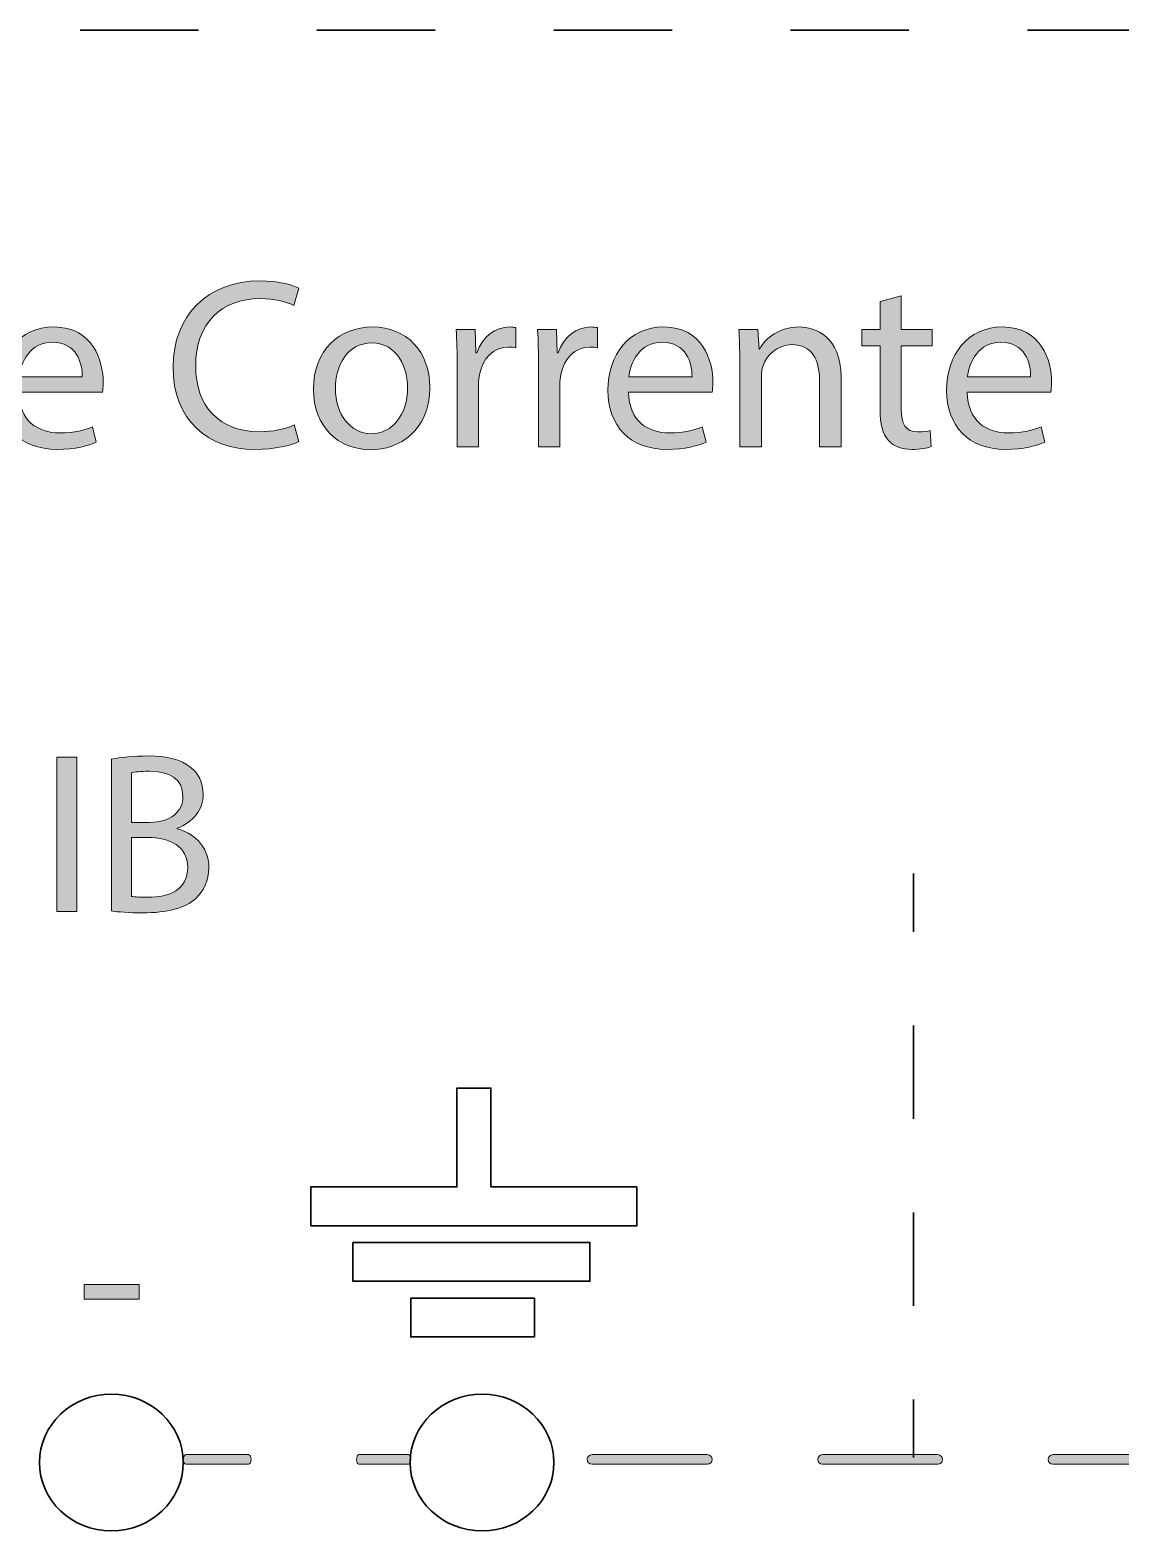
# Model space of a CAD drawing. Extents: x 544 to 1376, y -737 to -343.
# Drawn here: x 836.7 to 949.2, y -722.4 to -567.7 of the extents above; entities that cross this region are included whole.
import ezdxf

# ---------------------------------------------------------------- set-up
doc = ezdxf.new("R2010")
doc.units = 0
doc.header["$MEASUREMENT"] = 0
doc.linetypes.add('AI-Linetype-10', pattern=[24.40851, 12.204255, -12.204255])
doc.linetypes.add('AI-Linetype-13', pattern=[19.281281, 9.64064, -9.64064])
doc.layers.add('OBJETOS', color=7, linetype='Continuous', lineweight=0)

# ---------------------------------------------------------------- blocks, each defined once
blk = doc.blocks.new('Block_2')
at = {"layer": 'OBJETOS', "true_color": 0x000000, "transparency": 33554687}
h = blk.add_hatch(color=18, dxfattribs=at)
h.dxf.hatch_style = 2
edge = h.paths.add_edge_path()
edge.add_spline(control_points=[(573.96, -715.51), (573.96, -715.51), (562.08, -715.51), (562.08, -715.51), (561.81, -715.51), (561.58, -715.29), (561.58, -715.01), (561.58, -714.73), (561.81, -714.51), (562.08, -714.51), (562.08, -714.51), (573.96, -714.51), (573.96, -714.51), (574.24, -714.51), (574.46, -714.73), (574.46, -715.01), (574.46, -715.29), (574.24, -715.51), (573.96, -715.51)], knot_values=[0, 0, 0, 0, 1, 1, 1, 2, 2, 2, 3, 3, 3, 4, 4, 4, 5, 5, 5, 6, 6, 6, 6], degree=3, periodic=0)
edge = h.paths.add_edge_path()
edge.add_spline(control_points=[(597.72, -715.51), (597.72, -715.51), (585.84, -715.51), (585.84, -715.51), (585.56, -715.51), (585.34, -715.29), (585.34, -715.01), (585.34, -714.73), (585.56, -714.51), (585.84, -714.51), (585.84, -714.51), (597.72, -714.51), (597.72, -714.51), (598, -714.51), (598.22, -714.73), (598.22, -715.01), (598.22, -715.29), (598, -715.51), (597.72, -715.51)], knot_values=[0, 0, 0, 0, 1, 1, 1, 2, 2, 2, 3, 3, 3, 4, 4, 4, 5, 5, 5, 6, 6, 6, 6], degree=3, periodic=0)
edge = h.paths.add_edge_path()
edge.add_spline(control_points=[(621.48, -715.51), (621.48, -715.51), (609.6, -715.51), (609.6, -715.51), (609.32, -715.51), (609.1, -715.29), (609.1, -715.01), (609.1, -714.73), (609.32, -714.51), (609.6, -714.51), (609.6, -714.51), (621.48, -714.51), (621.48, -714.51), (621.75, -714.51), (621.98, -714.73), (621.98, -715.01), (621.98, -715.29), (621.75, -715.51), (621.48, -715.51)], knot_values=[0, 0, 0, 0, 1, 1, 1, 2, 2, 2, 3, 3, 3, 4, 4, 4, 5, 5, 5, 6, 6, 6, 6], degree=3, periodic=0)
edge = h.paths.add_edge_path()
edge.add_spline(control_points=[(640.56, -715.51), (640.56, -715.51), (633.16, -715.51), (633.16, -715.51), (632.99, -715.51), (632.85, -715.29), (632.85, -715.01), (632.85, -714.73), (632.99, -714.51), (633.16, -714.51), (633.16, -714.51), (640.56, -714.51), (640.56, -714.51), (640.73, -714.51), (640.87, -714.73), (640.87, -715.01), (640.87, -715.29), (640.73, -715.51), (640.56, -715.51)], knot_values=[0, 0, 0, 0, 1, 1, 1, 2, 2, 2, 3, 3, 3, 4, 4, 4, 5, 5, 5, 6, 6, 6, 6], degree=3, periodic=0)
edge = h.paths.add_edge_path()
edge.add_spline(control_points=[(668.99, -715.51), (668.99, -715.51), (657.11, -715.51), (657.11, -715.51), (656.83, -715.51), (656.61, -715.29), (656.61, -715.01), (656.61, -714.73), (656.83, -714.51), (657.11, -714.51), (657.11, -714.51), (668.99, -714.51), (668.99, -714.51), (669.26, -714.51), (669.49, -714.73), (669.49, -715.01), (669.49, -715.29), (669.26, -715.51), (668.99, -715.51)], knot_values=[0, 0, 0, 0, 1, 1, 1, 2, 2, 2, 3, 3, 3, 4, 4, 4, 5, 5, 5, 6, 6, 6, 6], degree=3, periodic=0)
edge = h.paths.add_edge_path()
edge.add_spline(control_points=[(716.5, -715.51), (716.5, -715.51), (704.62, -715.51), (704.62, -715.51), (704.35, -715.51), (704.12, -715.29), (704.12, -715.01), (704.12, -714.73), (704.35, -714.51), (704.62, -714.51), (704.62, -714.51), (716.5, -714.51), (716.5, -714.51), (716.78, -714.51), (717, -714.73), (717, -715.01), (717, -715.29), (716.78, -715.51), (716.5, -715.51)], knot_values=[0, 0, 0, 0, 1, 1, 1, 2, 2, 2, 3, 3, 3, 4, 4, 4, 5, 5, 5, 6, 6, 6, 6], degree=3, periodic=0)
edge = h.paths.add_edge_path()
edge.add_spline(control_points=[(740.4, -715.51), (740.4, -715.51), (732.07, -715.51), (732.07, -715.51), (731.88, -715.51), (731.72, -715.29), (731.72, -715.01), (731.72, -714.73), (731.88, -714.51), (732.07, -714.51), (732.07, -714.51), (740.4, -714.51), (740.4, -714.51), (740.6, -714.51), (740.76, -714.73), (740.76, -715.01), (740.76, -715.29), (740.6, -715.51), (740.4, -715.51)], knot_values=[0, 0, 0, 0, 1, 1, 1, 2, 2, 2, 3, 3, 3, 4, 4, 4, 5, 5, 5, 6, 6, 6, 6], degree=3, periodic=0)
edge = h.paths.add_edge_path()
edge.add_spline(control_points=[(764.01, -715.51), (764.01, -715.51), (752.13, -715.51), (752.13, -715.51), (751.86, -715.51), (751.63, -715.29), (751.63, -715.01), (751.63, -714.73), (751.86, -714.51), (752.13, -714.51), (752.13, -714.51), (764.01, -714.51), (764.01, -714.51), (764.29, -714.51), (764.51, -714.73), (764.51, -715.01), (764.51, -715.29), (764.29, -715.51), (764.01, -715.51)], knot_values=[0, 0, 0, 0, 1, 1, 1, 2, 2, 2, 3, 3, 3, 4, 4, 4, 5, 5, 5, 6, 6, 6, 6], degree=3, periodic=0)
edge = h.paths.add_edge_path()
edge.add_spline(control_points=[(787.77, -715.51), (787.77, -715.51), (775.89, -715.51), (775.89, -715.51), (775.61, -715.51), (775.39, -715.29), (775.39, -715.01), (775.39, -714.73), (775.61, -714.51), (775.89, -714.51), (775.89, -714.51), (787.77, -714.51), (787.77, -714.51), (788.04, -714.51), (788.27, -714.73), (788.27, -715.01), (788.27, -715.29), (788.04, -715.51), (787.77, -715.51)], knot_values=[0, 0, 0, 0, 1, 1, 1, 2, 2, 2, 3, 3, 3, 4, 4, 4, 5, 5, 5, 6, 6, 6, 6], degree=3, periodic=0)
edge = h.paths.add_edge_path()
edge.add_spline(control_points=[(835.28, -715.51), (835.28, -715.51), (823.4, -715.51), (823.4, -715.51), (823.13, -715.51), (822.9, -715.29), (822.9, -715.01), (822.9, -714.73), (823.13, -714.51), (823.4, -714.51), (823.4, -714.51), (835.28, -714.51), (835.28, -714.51), (835.56, -714.51), (835.78, -714.73), (835.78, -715.01), (835.78, -715.29), (835.56, -715.51), (835.28, -715.51)], knot_values=[0, 0, 0, 0, 1, 1, 1, 2, 2, 2, 3, 3, 3, 4, 4, 4, 5, 5, 5, 6, 6, 6, 6], degree=3, periodic=0)
edge = h.paths.add_edge_path()
edge.add_spline(control_points=[(859.26, -715.51), (859.26, -715.51), (852.81, -715.51), (852.81, -715.51), (852.66, -715.51), (852.54, -715.29), (852.54, -715.01), (852.54, -714.73), (852.66, -714.51), (852.81, -714.51), (852.81, -714.51), (859.26, -714.51), (859.26, -714.51), (859.41, -714.51), (859.54, -714.73), (859.54, -715.01), (859.54, -715.29), (859.41, -715.51), (859.26, -715.51)], knot_values=[0, 0, 0, 0, 1, 1, 1, 2, 2, 2, 3, 3, 3, 4, 4, 4, 5, 5, 5, 6, 6, 6, 6], degree=3, periodic=0)
edge = h.paths.add_edge_path()
edge.add_spline(control_points=[(875.77, -715.51), (875.77, -715.51), (870.63, -715.51), (870.63, -715.51), (870.51, -715.51), (870.41, -715.29), (870.41, -715.01), (870.41, -714.73), (870.51, -714.51), (870.63, -714.51), (870.63, -714.51), (875.77, -714.51), (875.77, -714.51), (875.88, -714.51), (875.98, -714.73), (875.98, -715.01), (875.98, -715.29), (875.88, -715.51), (875.77, -715.51)], knot_values=[0, 0, 0, 0, 1, 1, 1, 2, 2, 2, 3, 3, 3, 4, 4, 4, 5, 5, 5, 6, 6, 6, 6], degree=3, periodic=0)
edge = h.paths.add_edge_path()
edge.add_spline(control_points=[(906.55, -715.51), (906.55, -715.51), (894.67, -715.51), (894.67, -715.51), (894.39, -715.51), (894.17, -715.29), (894.17, -715.01), (894.17, -714.73), (894.39, -714.51), (894.67, -714.51), (894.67, -714.51), (906.55, -714.51), (906.55, -714.51), (906.82, -714.51), (907.05, -714.73), (907.05, -715.01), (907.05, -715.29), (906.82, -715.51), (906.55, -715.51)], knot_values=[0, 0, 0, 0, 1, 1, 1, 2, 2, 2, 3, 3, 3, 4, 4, 4, 5, 5, 5, 6, 6, 6, 6], degree=3, periodic=0)
edge = h.paths.add_edge_path()
edge.add_spline(control_points=[(930.3, -715.51), (930.3, -715.51), (918.43, -715.51), (918.43, -715.51), (918.15, -715.51), (917.93, -715.29), (917.93, -715.01), (917.93, -714.73), (918.15, -714.51), (918.43, -714.51), (918.43, -714.51), (930.3, -714.51), (930.3, -714.51), (930.58, -714.51), (930.8, -714.73), (930.8, -715.01), (930.8, -715.29), (930.58, -715.51), (930.3, -715.51)], knot_values=[0, 0, 0, 0, 1, 1, 1, 2, 2, 2, 3, 3, 3, 4, 4, 4, 5, 5, 5, 6, 6, 6, 6], degree=3, periodic=0)
edge = h.paths.add_edge_path()
edge.add_spline(control_points=[(954.06, -715.51), (954.06, -715.51), (942.18, -715.51), (942.18, -715.51), (941.91, -715.51), (941.68, -715.29), (941.68, -715.01), (941.68, -714.73), (941.91, -714.51), (942.18, -714.51), (942.18, -714.51), (954.06, -714.51), (954.06, -714.51), (954.34, -714.51), (954.56, -714.73), (954.56, -715.01), (954.56, -715.29), (954.34, -715.51), (954.06, -715.51)], knot_values=[0, 0, 0, 0, 1, 1, 1, 2, 2, 2, 3, 3, 3, 4, 4, 4, 5, 5, 5, 6, 6, 6, 6], degree=3, periodic=0)
edge = h.paths.add_edge_path()
edge.add_spline(control_points=[(978.04, -715.51), (978.04, -715.51), (971.45, -715.51), (971.45, -715.51), (971.29, -715.51), (971.17, -715.29), (971.17, -715.01), (971.17, -714.73), (971.29, -714.51), (971.45, -714.51), (971.45, -714.51), (978.04, -714.51), (978.04, -714.51), (978.19, -714.51), (978.32, -714.73), (978.32, -715.01), (978.32, -715.29), (978.19, -715.51), (978.04, -715.51)], knot_values=[0, 0, 0, 0, 1, 1, 1, 2, 2, 2, 3, 3, 3, 4, 4, 4, 5, 5, 5, 6, 6, 6, 6], degree=3, periodic=0)
edge = h.paths.add_edge_path()
edge.add_spline(control_points=[(994.38, -715.51), (994.38, -715.51), (989.4, -715.51), (989.4, -715.51), (989.29, -715.51), (989.2, -715.29), (989.2, -715.01), (989.2, -714.73), (989.29, -714.51), (989.4, -714.51), (989.4, -714.51), (994.38, -714.51), (994.38, -714.51), (994.49, -714.51), (994.59, -714.73), (994.59, -715.01), (994.59, -715.29), (994.49, -715.51), (994.38, -715.51)], knot_values=[0, 0, 0, 0, 1, 1, 1, 2, 2, 2, 3, 3, 3, 4, 4, 4, 5, 5, 5, 6, 6, 6, 6], degree=3, periodic=0)
edge = h.paths.add_edge_path()
edge.add_spline(control_points=[(1025.33, -715.51), (1025.33, -715.51), (1013.45, -715.51), (1013.45, -715.51), (1013.17, -715.51), (1012.95, -715.29), (1012.95, -715.01), (1012.95, -714.73), (1013.17, -714.51), (1013.45, -714.51), (1013.45, -714.51), (1025.33, -714.51), (1025.33, -714.51), (1025.61, -714.51), (1025.83, -714.73), (1025.83, -715.01), (1025.83, -715.29), (1025.61, -715.51), (1025.33, -715.51)], knot_values=[0, 0, 0, 0, 1, 1, 1, 2, 2, 2, 3, 3, 3, 4, 4, 4, 5, 5, 5, 6, 6, 6, 6], degree=3, periodic=0)
edge = h.paths.add_edge_path()
edge.add_spline(control_points=[(1049.51, -715.51), (1049.51, -715.51), (1047.67, -715.51), (1047.67, -715.51), (1047.62, -715.51), (1047.59, -715.29), (1047.59, -715.01), (1047.59, -714.73), (1047.62, -714.51), (1047.67, -714.51), (1047.67, -714.51), (1049.51, -714.51), (1049.51, -714.51), (1049.55, -714.51), (1049.58, -714.73), (1049.58, -715.01), (1049.58, -715.29), (1049.55, -715.51), (1049.51, -715.51)], knot_values=[0, 0, 0, 0, 1, 1, 1, 2, 2, 2, 3, 3, 3, 4, 4, 4, 5, 5, 5, 6, 6, 6, 6], degree=3, periodic=0)
edge = h.paths.add_edge_path()
edge.add_spline(control_points=[(1072.84, -715.51), (1072.84, -715.51), (1060.96, -715.51), (1060.96, -715.51), (1060.69, -715.51), (1060.46, -715.29), (1060.46, -715.01), (1060.46, -714.73), (1060.69, -714.51), (1060.96, -714.51), (1060.96, -714.51), (1072.84, -714.51), (1072.84, -714.51), (1073.12, -714.51), (1073.34, -714.73), (1073.34, -715.01), (1073.34, -715.29), (1073.12, -715.51), (1072.84, -715.51)], knot_values=[0, 0, 0, 0, 1, 1, 1, 2, 2, 2, 3, 3, 3, 4, 4, 4, 5, 5, 5, 6, 6, 6, 6], degree=3, periodic=0)
edge = h.paths.add_edge_path()
edge.add_spline(control_points=[(1096.6, -715.51), (1096.6, -715.51), (1084.72, -715.51), (1084.72, -715.51), (1084.44, -715.51), (1084.22, -715.29), (1084.22, -715.01), (1084.22, -714.73), (1084.44, -714.51), (1084.72, -714.51), (1084.72, -714.51), (1096.6, -714.51), (1096.6, -714.51), (1096.87, -714.51), (1097.1, -714.73), (1097.1, -715.01), (1097.1, -715.29), (1096.87, -715.51), (1096.6, -715.51)], knot_values=[0, 0, 0, 0, 1, 1, 1, 2, 2, 2, 3, 3, 3, 4, 4, 4, 5, 5, 5, 6, 6, 6, 6], degree=3, periodic=0)
edge = h.paths.add_edge_path()
edge.add_spline(control_points=[(1120.35, -715.51), (1120.35, -715.51), (1108.48, -715.51), (1108.48, -715.51), (1108.2, -715.51), (1107.98, -715.29), (1107.98, -715.01), (1107.98, -714.73), (1108.2, -714.51), (1108.48, -714.51), (1108.48, -714.51), (1120.35, -714.51), (1120.35, -714.51), (1120.63, -714.51), (1120.85, -714.73), (1120.85, -715.01), (1120.85, -715.29), (1120.63, -715.51), (1120.35, -715.51)], knot_values=[0, 0, 0, 0, 1, 1, 1, 2, 2, 2, 3, 3, 3, 4, 4, 4, 5, 5, 5, 6, 6, 6, 6], degree=3, periodic=0)
edge = h.paths.add_edge_path()
edge.add_spline(control_points=[(1144.11, -715.51), (1144.11, -715.51), (1132.23, -715.51), (1132.23, -715.51), (1131.96, -715.51), (1131.73, -715.29), (1131.73, -715.01), (1131.73, -714.73), (1131.96, -714.51), (1132.23, -714.51), (1132.23, -714.51), (1144.11, -714.51), (1144.11, -714.51), (1144.39, -714.51), (1144.61, -714.73), (1144.61, -715.01), (1144.61, -715.29), (1144.39, -715.51), (1144.11, -715.51)], knot_values=[0, 0, 0, 0, 1, 1, 1, 2, 2, 2, 3, 3, 3, 4, 4, 4, 5, 5, 5, 6, 6, 6, 6], degree=3, periodic=0)
edge = h.paths.add_edge_path()
edge.add_spline(control_points=[(1167.87, -715.51), (1167.87, -715.51), (1155.99, -715.51), (1155.99, -715.51), (1155.71, -715.51), (1155.49, -715.29), (1155.49, -715.01), (1155.49, -714.73), (1155.71, -714.51), (1155.99, -714.51), (1155.99, -714.51), (1167.87, -714.51), (1167.87, -714.51), (1168.14, -714.51), (1168.37, -714.73), (1168.37, -715.01), (1168.37, -715.29), (1168.14, -715.51), (1167.87, -715.51)], knot_values=[0, 0, 0, 0, 1, 1, 1, 2, 2, 2, 3, 3, 3, 4, 4, 4, 5, 5, 5, 6, 6, 6, 6], degree=3, periodic=0)
edge = h.paths.add_edge_path()
edge.add_spline(control_points=[(1187.52, -715.51), (1187.52, -715.51), (1179.58, -715.51), (1179.58, -715.51), (1179.39, -715.51), (1179.24, -715.29), (1179.24, -715.01), (1179.24, -714.73), (1179.39, -714.51), (1179.58, -714.51), (1179.58, -714.51), (1187.52, -714.51), (1187.52, -714.51), (1187.7, -714.51), (1187.85, -714.73), (1187.85, -715.01), (1187.85, -715.29), (1187.7, -715.51), (1187.52, -715.51)], knot_values=[0, 0, 0, 0, 1, 1, 1, 2, 2, 2, 3, 3, 3, 4, 4, 4, 5, 5, 5, 6, 6, 6, 6], degree=3, periodic=0)
edge = h.paths.add_edge_path()
edge.add_spline(control_points=[(1263.13, -715.51), (1263.13, -715.51), (1257.04, -715.51), (1257.04, -715.51), (1256.9, -715.51), (1256.79, -715.29), (1256.79, -715.01), (1256.79, -714.73), (1256.9, -714.51), (1257.04, -714.51), (1257.04, -714.51), (1263.13, -714.51), (1263.13, -714.51), (1263.28, -714.51), (1263.39, -714.73), (1263.39, -715.01), (1263.39, -715.29), (1263.28, -715.51), (1263.13, -715.51)], knot_values=[0, 0, 0, 0, 1, 1, 1, 2, 2, 2, 3, 3, 3, 4, 4, 4, 5, 5, 5, 6, 6, 6, 6], degree=3, periodic=0)
edge = h.paths.add_edge_path()
edge.add_spline(control_points=[(1286.65, -715.51), (1286.65, -715.51), (1274.77, -715.51), (1274.77, -715.51), (1274.49, -715.51), (1274.27, -715.29), (1274.27, -715.01), (1274.27, -714.73), (1274.49, -714.51), (1274.77, -714.51), (1274.77, -714.51), (1286.65, -714.51), (1286.65, -714.51), (1286.92, -714.51), (1287.15, -714.73), (1287.15, -715.01), (1287.15, -715.29), (1286.92, -715.51), (1286.65, -715.51)], knot_values=[0, 0, 0, 0, 1, 1, 1, 2, 2, 2, 3, 3, 3, 4, 4, 4, 5, 5, 5, 6, 6, 6, 6], degree=3, periodic=0)
edge = h.paths.add_edge_path()
edge.add_spline(control_points=[(1310.4, -715.51), (1310.4, -715.51), (1298.52, -715.51), (1298.52, -715.51), (1298.25, -715.51), (1298.02, -715.29), (1298.02, -715.01), (1298.02, -714.73), (1298.25, -714.51), (1298.52, -714.51), (1298.52, -714.51), (1310.4, -714.51), (1310.4, -714.51), (1310.68, -714.51), (1310.9, -714.73), (1310.9, -715.01), (1310.9, -715.29), (1310.68, -715.51), (1310.4, -715.51)], knot_values=[0, 0, 0, 0, 1, 1, 1, 2, 2, 2, 3, 3, 3, 4, 4, 4, 5, 5, 5, 6, 6, 6, 6], degree=3, periodic=0)
edge = h.paths.add_edge_path()
edge.add_spline(control_points=[(1334.16, -715.51), (1334.16, -715.51), (1322.28, -715.51), (1322.28, -715.51), (1322, -715.51), (1321.78, -715.29), (1321.78, -715.01), (1321.78, -714.73), (1322, -714.51), (1322.28, -714.51), (1322.28, -714.51), (1334.16, -714.51), (1334.16, -714.51), (1334.43, -714.51), (1334.66, -714.73), (1334.66, -715.01), (1334.66, -715.29), (1334.43, -715.51), (1334.16, -715.51)], knot_values=[0, 0, 0, 0, 1, 1, 1, 2, 2, 2, 3, 3, 3, 4, 4, 4, 5, 5, 5, 6, 6, 6, 6], degree=3, periodic=0)
edge = h.paths.add_edge_path()
edge.add_spline(control_points=[(1357.91, -715.51), (1357.91, -715.51), (1346.04, -715.51), (1346.04, -715.51), (1345.76, -715.51), (1345.54, -715.29), (1345.54, -715.01), (1345.54, -714.73), (1345.76, -714.51), (1346.04, -714.51), (1346.04, -714.51), (1357.91, -714.51), (1357.91, -714.51), (1358.19, -714.51), (1358.41, -714.73), (1358.41, -715.01), (1358.41, -715.29), (1358.19, -715.51), (1357.91, -715.51)], knot_values=[0, 0, 0, 0, 1, 1, 1, 2, 2, 2, 3, 3, 3, 4, 4, 4, 5, 5, 5, 6, 6, 6, 6], degree=3, periodic=0)
at = {"layer": 'OBJETOS'}
for points in [[(859.26, -715.51), (859.26, -715.51), (852.81, -715.51), (852.81, -715.51), (852.66, -715.51), (852.54, -715.29), (852.54, -715.01), (852.54, -714.73), (852.66, -714.51), (852.81, -714.51), (852.81, -714.51), (859.26, -714.51), (859.26, -714.51), (859.41, -714.51), (859.54, -714.73), (859.54, -715.01), (859.54, -715.29), (859.41, -715.51), (859.26, -715.51)], [(875.77, -715.51), (875.77, -715.51), (870.63, -715.51), (870.63, -715.51), (870.51, -715.51), (870.41, -715.29), (870.41, -715.01), (870.41, -714.73), (870.51, -714.51), (870.63, -714.51), (870.63, -714.51), (875.77, -714.51), (875.77, -714.51), (875.88, -714.51), (875.98, -714.73), (875.98, -715.01), (875.98, -715.29), (875.88, -715.51), (875.77, -715.51)], [(906.55, -715.51), (906.55, -715.51), (894.67, -715.51), (894.67, -715.51), (894.39, -715.51), (894.17, -715.29), (894.17, -715.01), (894.17, -714.73), (894.39, -714.51), (894.67, -714.51), (894.67, -714.51), (906.55, -714.51), (906.55, -714.51), (906.82, -714.51), (907.05, -714.73), (907.05, -715.01), (907.05, -715.29), (906.82, -715.51), (906.55, -715.51)], [(930.3, -715.51), (930.3, -715.51), (918.43, -715.51), (918.43, -715.51), (918.15, -715.51), (917.93, -715.29), (917.93, -715.01), (917.93, -714.73), (918.15, -714.51), (918.43, -714.51), (918.43, -714.51), (930.3, -714.51), (930.3, -714.51), (930.58, -714.51), (930.8, -714.73), (930.8, -715.01), (930.8, -715.29), (930.58, -715.51), (930.3, -715.51)], [(954.06, -715.51), (954.06, -715.51), (942.18, -715.51), (942.18, -715.51), (941.91, -715.51), (941.68, -715.29), (941.68, -715.01), (941.68, -714.73), (941.91, -714.51), (942.18, -714.51), (942.18, -714.51), (954.06, -714.51), (954.06, -714.51), (954.34, -714.51), (954.56, -714.73), (954.56, -715.01), (954.56, -715.29), (954.34, -715.51), (954.06, -715.51)]]:
    blk.add_open_spline(points, degree=3, knots=[0, 0, 0, 0, 1, 1, 1, 2, 2, 2, 3, 3, 3, 4, 4, 4, 5, 5, 5, 6, 6, 6, 6], dxfattribs=at)
blk = doc.blocks.new('Block_61')
at = {"layer": 'OBJETOS', "color": 152, "linetype": 'AI-Linetype-10', "lineweight": 35, "true_color": 0x1d71b8}
blk.add_line((646.64, -567.66), (1055.49, -567.66), dxfattribs=at)
blk = doc.blocks.new('Block_60')
at = {"layer": 'OBJETOS'}
blk.add_blockref('Block_61', (0, 0), dxfattribs=at)
blk = doc.blocks.new('Block_57')
at = {"layer": 'OBJETOS'}
blk.add_blockref('Block_60', (0, 0), dxfattribs=at)
blk = doc.blocks.new('Block_67')
at = {"layer": 'OBJETOS', "true_color": 0x000000, "transparency": 33554687}
h = blk.add_hatch(color=18, dxfattribs=at)
h.dxf.hatch_style = 2
edge = h.paths.add_edge_path()
edge.add_spline(control_points=[(841.56, -642.61), (841.56, -642.61), (841.56, -658.52), (841.56, -658.52), (841.56, -658.52), (839.51, -658.52), (839.51, -658.52), (839.51, -658.52), (839.51, -642.61), (839.51, -642.61), (839.51, -642.61), (841.56, -642.61), (841.56, -642.61)], knot_values=[0, 0, 0, 0, 1, 1, 1, 2, 2, 2, 3, 3, 3, 4, 4, 4, 4], degree=3, periodic=0)
h = blk.add_hatch(color=18, dxfattribs=at)
h.dxf.hatch_style = 2
edge = h.paths.add_edge_path()
edge.add_spline(control_points=[(847.2, -656.96), (847.6, -657.03), (848.19, -657.06), (848.92, -657.06), (851.05, -657.06), (853.01, -656.28), (853.01, -653.96), (853.01, -651.79), (851.14, -650.9), (848.9, -650.9), (848.9, -650.9), (847.2, -650.9), (847.2, -650.9), (847.2, -650.9), (847.2, -656.96), (847.2, -656.96)], knot_values=[0, 0, 0, 0, 1, 1, 1, 2, 2, 2, 3, 3, 3, 4, 4, 4, 5, 5, 5, 5], degree=3, periodic=0)
edge = h.paths.add_edge_path()
edge.add_spline(control_points=[(847.2, -649.34), (847.2, -649.34), (849.07, -649.34), (849.07, -649.34), (851.24, -649.34), (852.51, -648.21), (852.51, -646.67), (852.51, -644.81), (851.1, -644.07), (849.02, -644.07), (848.08, -644.07), (847.53, -644.14), (847.2, -644.22), (847.2, -644.22), (847.2, -649.34), (847.2, -649.34)], knot_values=[0, 0, 0, 0, 1, 1, 1, 2, 2, 2, 3, 3, 3, 4, 4, 4, 5, 5, 5, 5], degree=3, periodic=0)
edge = h.paths.add_edge_path()
edge.add_spline(control_points=[(845.15, -642.82), (846.04, -642.63), (847.46, -642.49), (848.9, -642.49), (850.96, -642.49), (852.28, -642.85), (853.27, -643.65), (854.09, -644.26), (854.59, -645.21), (854.59, -646.46), (854.59, -647.99), (853.58, -649.34), (851.9, -649.95), (851.9, -649.95), (851.9, -650), (851.9, -650), (853.41, -650.38), (855.18, -651.63), (855.18, -653.99), (855.18, -655.36), (854.64, -656.4), (853.83, -657.17), (852.73, -658.19), (850.93, -658.66), (848.33, -658.66), (846.92, -658.66), (845.83, -658.57), (845.15, -658.47), (845.15, -658.47), (845.15, -642.82), (845.15, -642.82)], knot_values=[0, 0, 0, 0, 1, 1, 1, 2, 2, 2, 3, 3, 3, 4, 4, 4, 5, 5, 5, 6, 6, 6, 7, 7, 7, 8, 8, 8, 9, 9, 9, 10, 10, 10, 10], degree=3, periodic=0)
at = {"layer": 'OBJETOS'}
for points, knots in [([(841.56, -642.61), (841.56, -642.61), (841.56, -658.52), (841.56, -658.52), (841.56, -658.52), (839.51, -658.52), (839.51, -658.52), (839.51, -658.52), (839.51, -642.61), (839.51, -642.61), (839.51, -642.61), (841.56, -642.61), (841.56, -642.61)], [0, 0, 0, 0, 1, 1, 1, 2, 2, 2, 3, 3, 3, 4, 4, 4, 4]), ([(845.15, -642.82), (846.04, -642.63), (847.46, -642.49), (848.9, -642.49), (850.96, -642.49), (852.28, -642.85), (853.27, -643.65), (854.09, -644.26), (854.59, -645.21), (854.59, -646.46), (854.59, -647.99), (853.58, -649.34), (851.9, -649.95), (851.9, -649.95), (851.9, -650), (851.9, -650), (853.41, -650.38), (855.18, -651.63), (855.18, -653.99), (855.18, -655.36), (854.64, -656.4), (853.83, -657.17), (852.73, -658.19), (850.93, -658.66), (848.33, -658.66), (846.92, -658.66), (845.83, -658.57), (845.15, -658.47), (845.15, -658.47), (845.15, -642.82), (845.15, -642.82)], [0, 0, 0, 0, 1, 1, 1, 2, 2, 2, 3, 3, 3, 4, 4, 4, 5, 5, 5, 6, 6, 6, 7, 7, 7, 8, 8, 8, 9, 9, 9, 10, 10, 10, 10]), ([(847.2, -649.34), (847.2, -649.34), (849.07, -649.34), (849.07, -649.34), (851.24, -649.34), (852.51, -648.21), (852.51, -646.67), (852.51, -644.81), (851.1, -644.07), (849.02, -644.07), (848.08, -644.07), (847.53, -644.14), (847.2, -644.22), (847.2, -644.22), (847.2, -649.34), (847.2, -649.34)], [0, 0, 0, 0, 1, 1, 1, 2, 2, 2, 3, 3, 3, 4, 4, 4, 5, 5, 5, 5]), ([(847.2, -656.96), (847.6, -657.03), (848.19, -657.06), (848.92, -657.06), (851.05, -657.06), (853.01, -656.28), (853.01, -653.96), (853.01, -651.79), (851.14, -650.9), (848.9, -650.9), (848.9, -650.9), (847.2, -650.9), (847.2, -650.9), (847.2, -650.9), (847.2, -656.96), (847.2, -656.96)], [0, 0, 0, 0, 1, 1, 1, 2, 2, 2, 3, 3, 3, 4, 4, 4, 5, 5, 5, 5])]:
    blk.add_open_spline(points, degree=3, knots=knots, dxfattribs=at)
blk = doc.blocks.new('Block_66')
at = {"layer": 'OBJETOS'}
blk.add_blockref('Block_67', (0, 0), dxfattribs=at)
blk = doc.blocks.new('Block_74')
at = {"layer": 'OBJETOS', "true_color": 0x000000, "transparency": 33554687}
h = blk.add_hatch(color=18, dxfattribs=at)
h.dxf.hatch_style = 2
edge = h.paths.add_edge_path()
edge.add_spline(control_points=[(864.44, -610.09), (863.63, -610.49), (862.01, -610.89), (859.93, -610.89), (855.11, -610.89), (851.49, -607.89), (851.49, -602.37), (851.49, -597.09), (855.11, -593.52), (860.41, -593.52), (862.54, -593.52), (863.88, -593.97), (864.46, -594.27), (864.46, -594.27), (863.93, -596.04), (863.93, -596.04), (863.1, -595.65), (861.9, -595.35), (860.49, -595.35), (856.48, -595.35), (853.82, -597.87), (853.82, -602.29), (853.82, -606.42), (856.23, -609.07), (860.38, -609.07), (861.73, -609.07), (863.1, -608.79), (863.98, -608.37), (863.98, -608.37), (864.44, -610.09), (864.44, -610.09)], knot_values=[0, 0, 0, 0, 1, 1, 1, 2, 2, 2, 3, 3, 3, 4, 4, 4, 5, 5, 5, 6, 6, 6, 7, 7, 7, 8, 8, 8, 9, 9, 9, 10, 10, 10, 10], degree=3, periodic=0)
h = blk.add_hatch(color=18, dxfattribs=at)
h.dxf.hatch_style = 2
edge = h.paths.add_edge_path()
edge.add_spline(control_points=[(926.55, -595.07), (926.55, -595.07), (926.55, -598.54), (926.55, -598.54), (926.55, -598.54), (929.74, -598.54), (929.74, -598.54), (929.74, -598.54), (929.74, -600.22), (929.74, -600.22), (929.74, -600.22), (926.55, -600.22), (926.55, -600.22), (926.55, -600.22), (926.55, -606.74), (926.55, -606.74), (926.55, -608.24), (926.98, -609.09), (928.22, -609.09), (928.81, -609.09), (929.24, -609.02), (929.52, -608.94), (929.52, -608.94), (929.62, -610.59), (929.62, -610.59), (929.19, -610.77), (928.5, -610.89), (927.64, -610.89), (926.6, -610.89), (925.77, -610.57), (925.23, -609.97), (924.6, -609.32), (924.37, -608.24), (924.37, -606.82), (924.37, -606.82), (924.37, -600.22), (924.37, -600.22), (924.37, -600.22), (922.47, -600.22), (922.47, -600.22), (922.47, -600.22), (922.47, -598.54), (922.47, -598.54), (922.47, -598.54), (924.37, -598.54), (924.37, -598.54), (924.37, -598.54), (924.37, -595.65), (924.37, -595.65), (924.37, -595.65), (926.55, -595.07), (926.55, -595.07)], knot_values=[0, 0, 0, 0, 1, 1, 1, 2, 2, 2, 3, 3, 3, 4, 4, 4, 5, 5, 5, 6, 6, 6, 7, 7, 7, 8, 8, 8, 9, 9, 9, 10, 10, 10, 11, 11, 11, 12, 12, 12, 13, 13, 13, 14, 14, 14, 15, 15, 15, 16, 16, 16, 17, 17, 17, 17], degree=3, periodic=0)
h = blk.add_hatch(color=18, dxfattribs=at)
h.dxf.hatch_style = 2
edge = h.paths.add_edge_path()
edge.add_spline(control_points=[(842.13, -603.42), (842.16, -602.02), (841.55, -599.84), (839.04, -599.84), (836.78, -599.84), (835.8, -601.89), (835.62, -603.42), (835.62, -603.42), (842.13, -603.42), (842.13, -603.42)], knot_values=[0, 0, 0, 0, 1, 1, 1, 2, 2, 2, 3, 3, 3, 3], degree=3, periodic=0)
edge = h.paths.add_edge_path()
edge.add_spline(control_points=[(835.59, -604.99), (835.64, -607.97), (837.57, -609.19), (839.8, -609.19), (841.4, -609.19), (842.36, -608.92), (843.2, -608.57), (843.2, -608.57), (843.58, -610.14), (843.58, -610.14), (842.79, -610.49), (841.45, -610.89), (839.5, -610.89), (835.72, -610.89), (833.46, -608.44), (833.46, -604.79), (833.46, -601.14), (835.64, -598.27), (839.22, -598.27), (843.22, -598.27), (844.29, -601.74), (844.29, -603.97), (844.29, -604.42), (844.24, -604.77), (844.21, -604.99), (844.21, -604.99), (835.59, -604.99), (835.59, -604.99)], knot_values=[0, 0, 0, 0, 1, 1, 1, 2, 2, 2, 3, 3, 3, 4, 4, 4, 5, 5, 5, 6, 6, 6, 7, 7, 7, 8, 8, 8, 9, 9, 9, 9], degree=3, periodic=0)
h = blk.add_hatch(color=18, dxfattribs=at)
h.dxf.hatch_style = 2
edge = h.paths.add_edge_path()
edge.add_spline(control_points=[(868.22, -604.62), (868.22, -607.27), (869.77, -609.27), (871.94, -609.27), (874.07, -609.27), (875.67, -607.29), (875.67, -604.57), (875.67, -602.52), (874.63, -599.92), (872, -599.92), (869.36, -599.92), (868.22, -602.32), (868.22, -604.62)], knot_values=[0, 0, 0, 0, 1, 1, 1, 2, 2, 2, 3, 3, 3, 4, 4, 4, 4], degree=3, periodic=0)
edge = h.paths.add_edge_path()
edge.add_spline(control_points=[(877.95, -604.49), (877.95, -608.97), (874.81, -610.92), (871.84, -610.92), (868.52, -610.92), (865.96, -608.52), (865.96, -604.69), (865.96, -600.64), (868.65, -598.27), (872.05, -598.27), (875.57, -598.27), (877.95, -600.79), (877.95, -604.49)], knot_values=[0, 0, 0, 0, 1, 1, 1, 2, 2, 2, 3, 3, 3, 4, 4, 4, 4], degree=3, periodic=0)
h = blk.add_hatch(color=18, dxfattribs=at)
h.dxf.hatch_style = 2
edge = h.paths.add_edge_path()
edge.add_spline(control_points=[(880.77, -602.32), (880.77, -600.89), (880.74, -599.67), (880.67, -598.54), (880.67, -598.54), (882.62, -598.54), (882.62, -598.54), (882.62, -598.54), (882.69, -600.92), (882.69, -600.92), (882.69, -600.92), (882.8, -600.92), (882.8, -600.92), (883.35, -599.29), (884.7, -598.27), (886.19, -598.27), (886.45, -598.27), (886.62, -598.29), (886.83, -598.34), (886.83, -598.34), (886.83, -600.42), (886.83, -600.42), (886.6, -600.37), (886.37, -600.34), (886.07, -600.34), (884.49, -600.34), (883.38, -601.52), (883.08, -603.17), (883.02, -603.47), (882.97, -603.82), (882.97, -604.19), (882.97, -604.19), (882.97, -610.64), (882.97, -610.64), (882.97, -610.64), (880.77, -610.64), (880.77, -610.64), (880.77, -610.64), (880.77, -602.32), (880.77, -602.32)], knot_values=[0, 0, 0, 0, 1, 1, 1, 2, 2, 2, 3, 3, 3, 4, 4, 4, 5, 5, 5, 6, 6, 6, 7, 7, 7, 8, 8, 8, 9, 9, 9, 10, 10, 10, 11, 11, 11, 12, 12, 12, 13, 13, 13, 13], degree=3, periodic=0)
h = blk.add_hatch(color=18, dxfattribs=at)
h.dxf.hatch_style = 2
edge = h.paths.add_edge_path()
edge.add_spline(control_points=[(889.16, -602.32), (889.16, -600.89), (889.13, -599.67), (889.06, -598.54), (889.06, -598.54), (891.01, -598.54), (891.01, -598.54), (891.01, -598.54), (891.09, -600.92), (891.09, -600.92), (891.09, -600.92), (891.19, -600.92), (891.19, -600.92), (891.74, -599.29), (893.09, -598.27), (894.58, -598.27), (894.84, -598.27), (895.01, -598.29), (895.22, -598.34), (895.22, -598.34), (895.22, -600.42), (895.22, -600.42), (894.99, -600.37), (894.76, -600.34), (894.46, -600.34), (892.88, -600.34), (891.77, -601.52), (891.47, -603.17), (891.42, -603.47), (891.36, -603.82), (891.36, -604.19), (891.36, -604.19), (891.36, -610.64), (891.36, -610.64), (891.36, -610.64), (889.16, -610.64), (889.16, -610.64), (889.16, -610.64), (889.16, -602.32), (889.16, -602.32)], knot_values=[0, 0, 0, 0, 1, 1, 1, 2, 2, 2, 3, 3, 3, 4, 4, 4, 5, 5, 5, 6, 6, 6, 7, 7, 7, 8, 8, 8, 9, 9, 9, 10, 10, 10, 11, 11, 11, 12, 12, 12, 13, 13, 13, 13], degree=3, periodic=0)
h = blk.add_hatch(color=18, dxfattribs=at)
h.dxf.hatch_style = 2
edge = h.paths.add_edge_path()
edge.add_spline(control_points=[(904.98, -603.42), (905, -602.02), (904.39, -599.84), (901.88, -599.84), (899.63, -599.84), (898.64, -601.89), (898.46, -603.42), (898.46, -603.42), (904.98, -603.42), (904.98, -603.42)], knot_values=[0, 0, 0, 0, 1, 1, 1, 2, 2, 2, 3, 3, 3, 3], degree=3, periodic=0)
edge = h.paths.add_edge_path()
edge.add_spline(control_points=[(898.44, -604.99), (898.49, -607.97), (900.41, -609.19), (902.65, -609.19), (904.24, -609.19), (905.21, -608.92), (906.04, -608.57), (906.04, -608.57), (906.42, -610.14), (906.42, -610.14), (905.64, -610.49), (904.29, -610.89), (902.34, -610.89), (898.56, -610.89), (896.31, -608.44), (896.31, -604.79), (896.31, -601.14), (898.49, -598.27), (902.06, -598.27), (906.07, -598.27), (907.13, -601.74), (907.13, -603.97), (907.13, -604.42), (907.08, -604.77), (907.06, -604.99), (907.06, -604.99), (898.44, -604.99), (898.44, -604.99)], knot_values=[0, 0, 0, 0, 1, 1, 1, 2, 2, 2, 3, 3, 3, 4, 4, 4, 5, 5, 5, 6, 6, 6, 7, 7, 7, 8, 8, 8, 9, 9, 9, 9], degree=3, periodic=0)
h = blk.add_hatch(color=18, dxfattribs=at)
h.dxf.hatch_style = 2
edge = h.paths.add_edge_path()
edge.add_spline(control_points=[(909.9, -601.82), (909.9, -600.57), (909.87, -599.54), (909.8, -598.54), (909.8, -598.54), (911.77, -598.54), (911.77, -598.54), (911.77, -598.54), (911.9, -600.54), (911.9, -600.54), (911.9, -600.54), (911.95, -600.54), (911.95, -600.54), (912.56, -599.39), (913.98, -598.27), (916, -598.27), (917.7, -598.27), (920.34, -599.27), (920.34, -603.42), (920.34, -603.42), (920.34, -610.64), (920.34, -610.64), (920.34, -610.64), (918.11, -610.64), (918.11, -610.64), (918.11, -610.64), (918.11, -603.67), (918.11, -603.67), (918.11, -601.72), (917.37, -600.09), (915.27, -600.09), (913.8, -600.09), (912.66, -601.12), (912.28, -602.34), (912.18, -602.62), (912.13, -602.99), (912.13, -603.37), (912.13, -603.37), (912.13, -610.64), (912.13, -610.64), (912.13, -610.64), (909.9, -610.64), (909.9, -610.64), (909.9, -610.64), (909.9, -601.82), (909.9, -601.82)], knot_values=[0, 0, 0, 0, 1, 1, 1, 2, 2, 2, 3, 3, 3, 4, 4, 4, 5, 5, 5, 6, 6, 6, 7, 7, 7, 8, 8, 8, 9, 9, 9, 10, 10, 10, 11, 11, 11, 12, 12, 12, 13, 13, 13, 14, 14, 14, 15, 15, 15, 15], degree=3, periodic=0)
h = blk.add_hatch(color=18, dxfattribs=at)
h.dxf.hatch_style = 2
edge = h.paths.add_edge_path()
edge.add_spline(control_points=[(939.88, -603.42), (939.91, -602.02), (939.3, -599.84), (936.79, -599.84), (934.54, -599.84), (933.55, -601.89), (933.37, -603.42), (933.37, -603.42), (939.88, -603.42), (939.88, -603.42)], knot_values=[0, 0, 0, 0, 1, 1, 1, 2, 2, 2, 3, 3, 3, 3], degree=3, periodic=0)
edge = h.paths.add_edge_path()
edge.add_spline(control_points=[(933.35, -604.99), (933.4, -607.97), (935.32, -609.19), (937.55, -609.19), (939.15, -609.19), (940.11, -608.92), (940.95, -608.57), (940.95, -608.57), (941.33, -610.14), (941.33, -610.14), (940.54, -610.49), (939.2, -610.89), (937.25, -610.89), (933.47, -610.89), (931.22, -608.44), (931.22, -604.79), (931.22, -601.14), (933.4, -598.27), (936.97, -598.27), (940.97, -598.27), (942.04, -601.74), (942.04, -603.97), (942.04, -604.42), (941.99, -604.77), (941.96, -604.99), (941.96, -604.99), (933.35, -604.99), (933.35, -604.99)], knot_values=[0, 0, 0, 0, 1, 1, 1, 2, 2, 2, 3, 3, 3, 4, 4, 4, 5, 5, 5, 6, 6, 6, 7, 7, 7, 8, 8, 8, 9, 9, 9, 9], degree=3, periodic=0)
at = {"layer": 'OBJETOS'}
for points, knots in [([(864.44, -610.09), (863.63, -610.49), (862.01, -610.89), (859.93, -610.89), (855.11, -610.89), (851.49, -607.89), (851.49, -602.37), (851.49, -597.09), (855.11, -593.52), (860.41, -593.52), (862.54, -593.52), (863.88, -593.97), (864.46, -594.27), (864.46, -594.27), (863.93, -596.04), (863.93, -596.04), (863.1, -595.65), (861.9, -595.35), (860.49, -595.35), (856.48, -595.35), (853.82, -597.87), (853.82, -602.29), (853.82, -606.42), (856.23, -609.07), (860.38, -609.07), (861.73, -609.07), (863.1, -608.79), (863.98, -608.37), (863.98, -608.37), (864.44, -610.09), (864.44, -610.09)], [0, 0, 0, 0, 1, 1, 1, 2, 2, 2, 3, 3, 3, 4, 4, 4, 5, 5, 5, 6, 6, 6, 7, 7, 7, 8, 8, 8, 9, 9, 9, 10, 10, 10, 10]), ([(926.55, -595.07), (926.55, -595.07), (926.55, -598.54), (926.55, -598.54), (926.55, -598.54), (929.74, -598.54), (929.74, -598.54), (929.74, -598.54), (929.74, -600.22), (929.74, -600.22), (929.74, -600.22), (926.55, -600.22), (926.55, -600.22), (926.55, -600.22), (926.55, -606.74), (926.55, -606.74), (926.55, -608.24), (926.98, -609.09), (928.22, -609.09), (928.81, -609.09), (929.24, -609.02), (929.52, -608.94), (929.52, -608.94), (929.62, -610.59), (929.62, -610.59), (929.19, -610.77), (928.5, -610.89), (927.64, -610.89), (926.6, -610.89), (925.77, -610.57), (925.23, -609.97), (924.6, -609.32), (924.37, -608.24), (924.37, -606.82), (924.37, -606.82), (924.37, -600.22), (924.37, -600.22), (924.37, -600.22), (922.47, -600.22), (922.47, -600.22), (922.47, -600.22), (922.47, -598.54), (922.47, -598.54), (922.47, -598.54), (924.37, -598.54), (924.37, -598.54), (924.37, -598.54), (924.37, -595.65), (924.37, -595.65), (924.37, -595.65), (926.55, -595.07), (926.55, -595.07)], [0, 0, 0, 0, 1, 1, 1, 2, 2, 2, 3, 3, 3, 4, 4, 4, 5, 5, 5, 6, 6, 6, 7, 7, 7, 8, 8, 8, 9, 9, 9, 10, 10, 10, 11, 11, 11, 12, 12, 12, 13, 13, 13, 14, 14, 14, 15, 15, 15, 16, 16, 16, 17, 17, 17, 17]), ([(835.59, -604.99), (835.64, -607.97), (837.57, -609.19), (839.8, -609.19), (841.4, -609.19), (842.36, -608.92), (843.2, -608.57), (843.2, -608.57), (843.58, -610.14), (843.58, -610.14), (842.79, -610.49), (841.45, -610.89), (839.5, -610.89), (835.72, -610.89), (833.46, -608.44), (833.46, -604.79), (833.46, -601.14), (835.64, -598.27), (839.22, -598.27), (843.22, -598.27), (844.29, -601.74), (844.29, -603.97), (844.29, -604.42), (844.24, -604.77), (844.21, -604.99), (844.21, -604.99), (835.59, -604.99), (835.59, -604.99)], [0, 0, 0, 0, 1, 1, 1, 2, 2, 2, 3, 3, 3, 4, 4, 4, 5, 5, 5, 6, 6, 6, 7, 7, 7, 8, 8, 8, 9, 9, 9, 9]), ([(877.95, -604.49), (877.95, -608.97), (874.81, -610.92), (871.84, -610.92), (868.52, -610.92), (865.96, -608.52), (865.96, -604.69), (865.96, -600.64), (868.65, -598.27), (872.05, -598.27), (875.57, -598.27), (877.95, -600.79), (877.95, -604.49)], [0, 0, 0, 0, 1, 1, 1, 2, 2, 2, 3, 3, 3, 4, 4, 4, 4]), ([(880.77, -602.32), (880.77, -600.89), (880.74, -599.67), (880.67, -598.54), (880.67, -598.54), (882.62, -598.54), (882.62, -598.54), (882.62, -598.54), (882.69, -600.92), (882.69, -600.92), (882.69, -600.92), (882.8, -600.92), (882.8, -600.92), (883.35, -599.29), (884.7, -598.27), (886.19, -598.27), (886.45, -598.27), (886.62, -598.29), (886.83, -598.34), (886.83, -598.34), (886.83, -600.42), (886.83, -600.42), (886.6, -600.37), (886.37, -600.34), (886.07, -600.34), (884.49, -600.34), (883.38, -601.52), (883.08, -603.17), (883.02, -603.47), (882.97, -603.82), (882.97, -604.19), (882.97, -604.19), (882.97, -610.64), (882.97, -610.64), (882.97, -610.64), (880.77, -610.64), (880.77, -610.64), (880.77, -610.64), (880.77, -602.32), (880.77, -602.32)], [0, 0, 0, 0, 1, 1, 1, 2, 2, 2, 3, 3, 3, 4, 4, 4, 5, 5, 5, 6, 6, 6, 7, 7, 7, 8, 8, 8, 9, 9, 9, 10, 10, 10, 11, 11, 11, 12, 12, 12, 13, 13, 13, 13]), ([(889.16, -602.32), (889.16, -600.89), (889.13, -599.67), (889.06, -598.54), (889.06, -598.54), (891.01, -598.54), (891.01, -598.54), (891.01, -598.54), (891.09, -600.92), (891.09, -600.92), (891.09, -600.92), (891.19, -600.92), (891.19, -600.92), (891.74, -599.29), (893.09, -598.27), (894.58, -598.27), (894.84, -598.27), (895.01, -598.29), (895.22, -598.34), (895.22, -598.34), (895.22, -600.42), (895.22, -600.42), (894.99, -600.37), (894.76, -600.34), (894.46, -600.34), (892.88, -600.34), (891.77, -601.52), (891.47, -603.17), (891.42, -603.47), (891.36, -603.82), (891.36, -604.19), (891.36, -604.19), (891.36, -610.64), (891.36, -610.64), (891.36, -610.64), (889.16, -610.64), (889.16, -610.64), (889.16, -610.64), (889.16, -602.32), (889.16, -602.32)], [0, 0, 0, 0, 1, 1, 1, 2, 2, 2, 3, 3, 3, 4, 4, 4, 5, 5, 5, 6, 6, 6, 7, 7, 7, 8, 8, 8, 9, 9, 9, 10, 10, 10, 11, 11, 11, 12, 12, 12, 13, 13, 13, 13]), ([(898.44, -604.99), (898.49, -607.97), (900.41, -609.19), (902.65, -609.19), (904.24, -609.19), (905.21, -608.92), (906.04, -608.57), (906.04, -608.57), (906.42, -610.14), (906.42, -610.14), (905.64, -610.49), (904.29, -610.89), (902.34, -610.89), (898.56, -610.89), (896.31, -608.44), (896.31, -604.79), (896.31, -601.14), (898.49, -598.27), (902.06, -598.27), (906.07, -598.27), (907.13, -601.74), (907.13, -603.97), (907.13, -604.42), (907.08, -604.77), (907.06, -604.99), (907.06, -604.99), (898.44, -604.99), (898.44, -604.99)], [0, 0, 0, 0, 1, 1, 1, 2, 2, 2, 3, 3, 3, 4, 4, 4, 5, 5, 5, 6, 6, 6, 7, 7, 7, 8, 8, 8, 9, 9, 9, 9]), ([(909.9, -601.82), (909.9, -600.57), (909.87, -599.54), (909.8, -598.54), (909.8, -598.54), (911.77, -598.54), (911.77, -598.54), (911.77, -598.54), (911.9, -600.54), (911.9, -600.54), (911.9, -600.54), (911.95, -600.54), (911.95, -600.54), (912.56, -599.39), (913.98, -598.27), (916, -598.27), (917.7, -598.27), (920.34, -599.27), (920.34, -603.42), (920.34, -603.42), (920.34, -610.64), (920.34, -610.64), (920.34, -610.64), (918.11, -610.64), (918.11, -610.64), (918.11, -610.64), (918.11, -603.67), (918.11, -603.67), (918.11, -601.72), (917.37, -600.09), (915.27, -600.09), (913.8, -600.09), (912.66, -601.12), (912.28, -602.34), (912.18, -602.62), (912.13, -602.99), (912.13, -603.37), (912.13, -603.37), (912.13, -610.64), (912.13, -610.64), (912.13, -610.64), (909.9, -610.64), (909.9, -610.64), (909.9, -610.64), (909.9, -601.82), (909.9, -601.82)], [0, 0, 0, 0, 1, 1, 1, 2, 2, 2, 3, 3, 3, 4, 4, 4, 5, 5, 5, 6, 6, 6, 7, 7, 7, 8, 8, 8, 9, 9, 9, 10, 10, 10, 11, 11, 11, 12, 12, 12, 13, 13, 13, 14, 14, 14, 15, 15, 15, 15]), ([(933.35, -604.99), (933.4, -607.97), (935.32, -609.19), (937.55, -609.19), (939.15, -609.19), (940.11, -608.92), (940.95, -608.57), (940.95, -608.57), (941.33, -610.14), (941.33, -610.14), (940.54, -610.49), (939.2, -610.89), (937.25, -610.89), (933.47, -610.89), (931.22, -608.44), (931.22, -604.79), (931.22, -601.14), (933.4, -598.27), (936.97, -598.27), (940.97, -598.27), (942.04, -601.74), (942.04, -603.97), (942.04, -604.42), (941.99, -604.77), (941.96, -604.99), (941.96, -604.99), (933.35, -604.99), (933.35, -604.99)], [0, 0, 0, 0, 1, 1, 1, 2, 2, 2, 3, 3, 3, 4, 4, 4, 5, 5, 5, 6, 6, 6, 7, 7, 7, 8, 8, 8, 9, 9, 9, 9]), ([(842.13, -603.42), (842.16, -602.02), (841.55, -599.84), (839.04, -599.84), (836.78, -599.84), (835.8, -601.89), (835.62, -603.42), (835.62, -603.42), (842.13, -603.42), (842.13, -603.42)], [0, 0, 0, 0, 1, 1, 1, 2, 2, 2, 3, 3, 3, 3]), ([(868.22, -604.62), (868.22, -607.27), (869.77, -609.27), (871.94, -609.27), (874.07, -609.27), (875.67, -607.29), (875.67, -604.57), (875.67, -602.52), (874.63, -599.92), (872, -599.92), (869.36, -599.92), (868.22, -602.32), (868.22, -604.62)], [0, 0, 0, 0, 1, 1, 1, 2, 2, 2, 3, 3, 3, 4, 4, 4, 4]), ([(904.98, -603.42), (905, -602.02), (904.39, -599.84), (901.88, -599.84), (899.63, -599.84), (898.64, -601.89), (898.46, -603.42), (898.46, -603.42), (904.98, -603.42), (904.98, -603.42)], [0, 0, 0, 0, 1, 1, 1, 2, 2, 2, 3, 3, 3, 3]), ([(939.88, -603.42), (939.91, -602.02), (939.3, -599.84), (936.79, -599.84), (934.54, -599.84), (933.55, -601.89), (933.37, -603.42), (933.37, -603.42), (939.88, -603.42), (939.88, -603.42)], [0, 0, 0, 0, 1, 1, 1, 2, 2, 2, 3, 3, 3, 3])]:
    blk.add_open_spline(points, degree=3, knots=knots, dxfattribs=at)
blk = doc.blocks.new('Block_73')
at = {"layer": 'OBJETOS'}
blk.add_blockref('Block_74', (0, 0), dxfattribs=at)
blk = doc.blocks.new('Block_72')
at = {"layer": 'OBJETOS'}
blk.add_blockref('Block_73', (0, 0), dxfattribs=at)
blk = doc.blocks.new('Block_80')
at = {"layer": 'OBJETOS', "true_color": 0x1d1d1b, "transparency": 33554687}
h = blk.add_hatch(color=250, dxfattribs=at)
h.dxf.hatch_style = 2
edge = h.paths.add_edge_path()
edge.add_spline(control_points=[(848.01, -696.98), (848.01, -696.98), (848.01, -698.48), (848.01, -698.48), (848.01, -698.48), (842.33, -698.48), (842.33, -698.48), (842.33, -698.48), (842.33, -696.98), (842.33, -696.98), (842.33, -696.98), (848.01, -696.98), (848.01, -696.98)], knot_values=[0, 0, 0, 0, 1, 1, 1, 2, 2, 2, 3, 3, 3, 4, 4, 4, 4], degree=3, periodic=0)
at = {"layer": 'OBJETOS'}
blk.add_open_spline([(848.01, -696.98), (848.01, -696.98), (848.01, -698.48), (848.01, -698.48), (848.01, -698.48), (842.33, -698.48), (842.33, -698.48), (842.33, -698.48), (842.33, -696.98), (842.33, -696.98), (842.33, -696.98), (848.01, -696.98), (848.01, -696.98)], degree=3, knots=[0, 0, 0, 0, 1, 1, 1, 2, 2, 2, 3, 3, 3, 4, 4, 4, 4], dxfattribs=at)
blk = doc.blocks.new('Block_86')
at = {"layer": 'OBJETOS', "color": 152, "lineweight": 35, "true_color": 0x1d71b8}
for p, q in [((927.82, -654.61), (927.82, -660.61)), ((927.82, -708.82), (927.82, -714.82))]:
    blk.add_line(p, q, dxfattribs=at)
at = {"layer": 'OBJETOS', "color": 152, "linetype": 'AI-Linetype-13', "lineweight": 35, "true_color": 0x1d71b8}
blk.add_line((927.82, -670.26), (927.82, -704), dxfattribs=at)
blk = doc.blocks.new('Block_85')
at = {"layer": 'OBJETOS'}
blk.add_blockref('Block_86', (0, 0), dxfattribs=at)

msp = doc.modelspace()

# ---------------------------------------------------------------- linework, layer by layer
at = {"layer": 'OBJETOS', "color": 18, "lineweight": 35, "true_color": 0x010101}
for points in [[(899.3, -686.91), (899.3, -690.91), (865.68, -690.91), (865.68, -686.91), (880.74, -686.91), (880.74, -676.73), (884.25, -676.73), (884.25, -686.91)], [(870.02, -692.64), (894.45, -692.64), (894.45, -696.64), (870.02, -696.64)], [(875.98, -698.37), (888.74, -698.37), (888.74, -702.37), (875.98, -702.37)]]:
    msp.add_lwpolyline(points, close=True, dxfattribs=at)
at = {"layer": 'OBJETOS', "color": 18, "lineweight": 35, "true_color": 0x000000}
for centre in [(845.13, -715.33), (883.34, -715.33)]:
    msp.add_ellipse(centre, major_axis=(7.41, 0), ratio=0.95097, dxfattribs=at)

# ---------------------------------------------------------------- block references
at = {"layer": 'OBJETOS'}
for name in ['Block_2', 'Block_57', 'Block_72', 'Block_66', 'Block_85', 'Block_80']:
    msp.add_blockref(name, (0, 0), dxfattribs=at)

doc.saveas('drawing.dxf')
